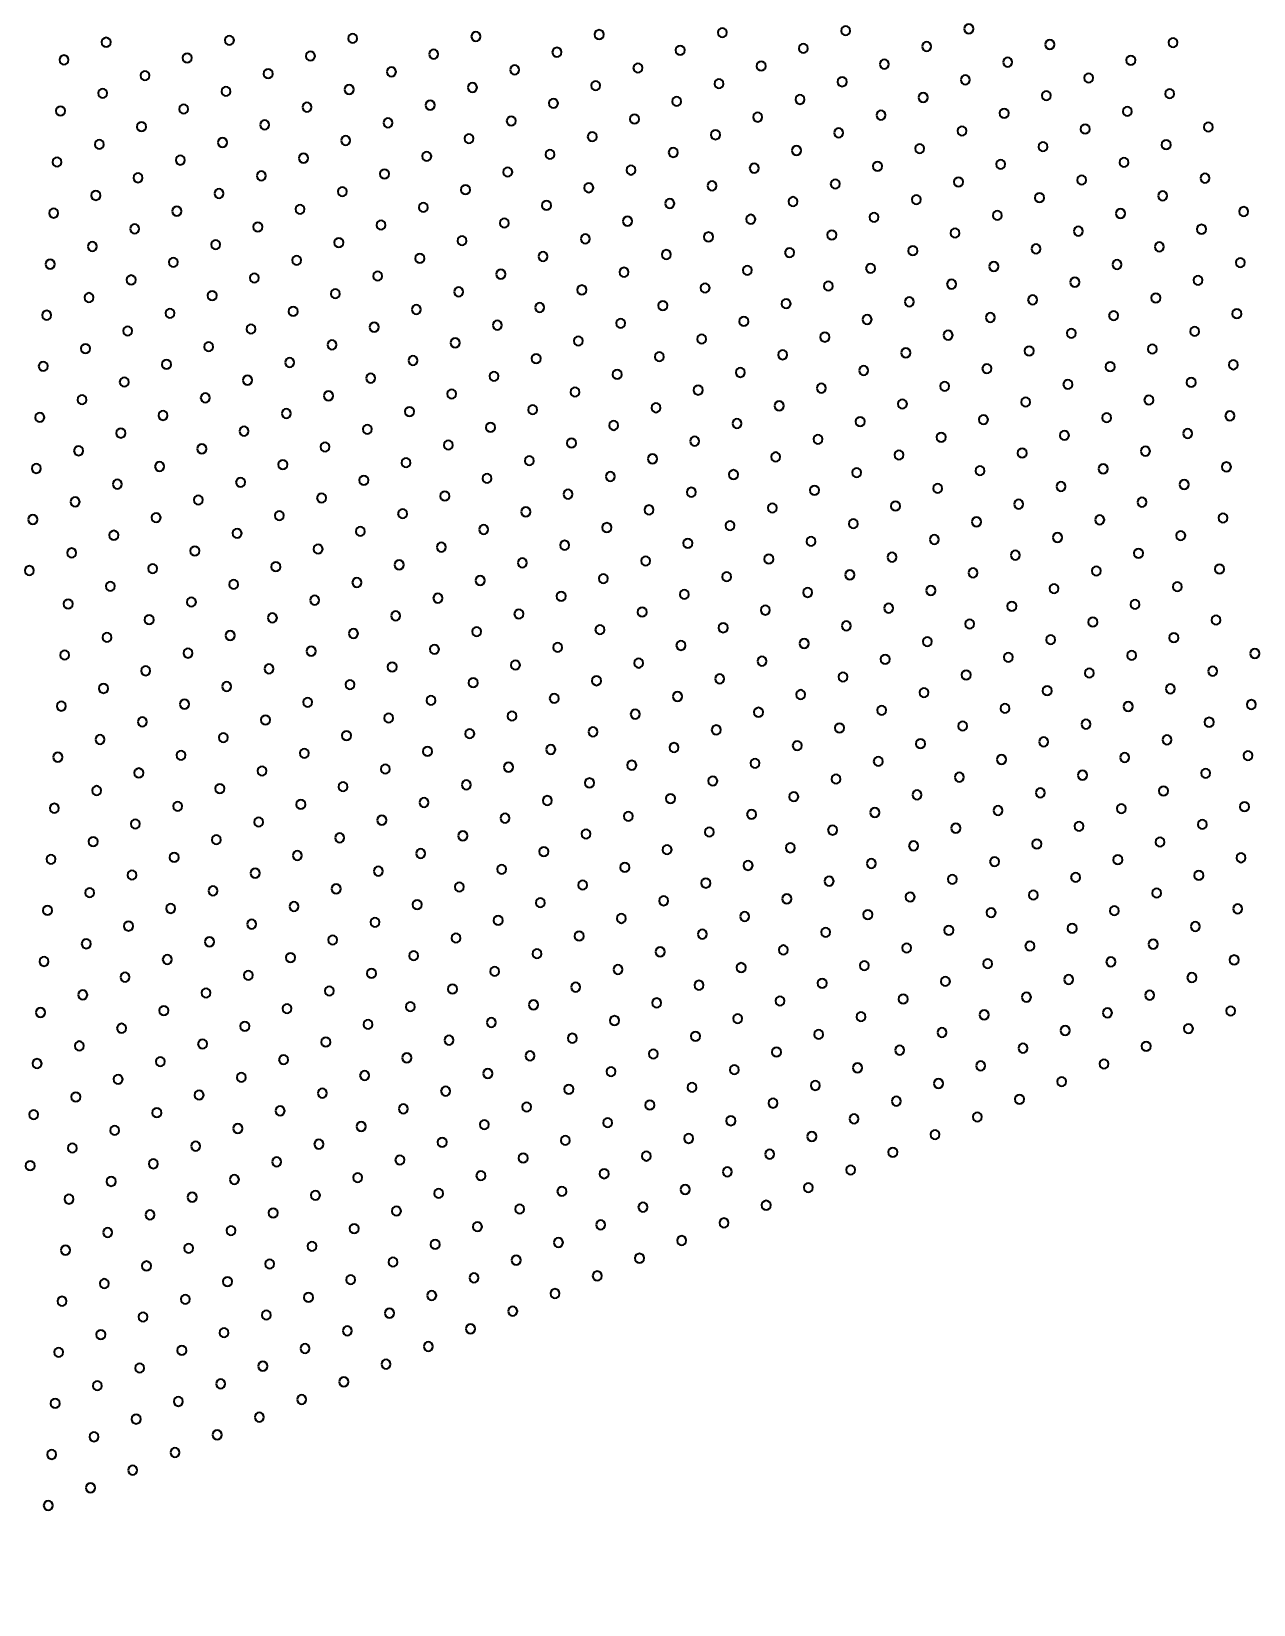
# Model space of a CAD drawing. Header units: millimetres. Extents: x 712803 to 922331, y -1382701 to -1225629.
# Drawn here: x 790280 to 791081, y -1326764 to -1325733 of the extents above; entities that cross this region are included whole.
import ezdxf

# ---------------------------------------------------------------- set-up
doc = ezdxf.new("R2010")
doc.units = ezdxf.units.MM
doc.header["$LTSCALE"] = 10
doc.header["$MEASUREMENT"] = 0
doc.layers.add('I—平顶—分格线', color=8, linetype='Continuous')
doc.layers.add('I—装饰—尺寸标注', color=232, linetype='Continuous')
doc.styles.add('ARIAL', font='arial.ttf')
doc.dimstyles.new('XD30', dxfattribs={"dimscale": 30, "dimtxt": 2.5, "dimasz": 1, "dimexe": 1, "dimexo": 1, "dimgap": 0.8, "dimtad": 1, "dimdec": 0, "dimrnd": 5, "dimdsep": 46, "dimtxsty": 'ARIAL', "dimblk1": 'ARCHTICK', "dimblk2": 'ARCHTICK', "dimsah": 1, "dimcen": -0.9, "dimdle": 1, "dimclrd": 256, "dimclre": 256, "dimclrt": 40, "dimaunit": 1, "dimadec": 0, "dimazin": 0, "dimtfac": 0.35, "dimtdec": 0, "dimtix": 1, "dimtmove": 2, "dimatfit": 3, "dimldrblk": 'ARCHTICK', "dimfxl": 0, "dimtvp": 0.8, "dimtolj": 1, "dimtzin": 0, "dimarcsym": 0})

# ---------------------------------------------------------------- blocks, each defined once
blk = doc.blocks.new('_ArchTick')
at = {"color": 0, "linetype": 'ByBlock', "const_width": 0.15}
blk.add_lwpolyline([(-0.5, -0.5), (0.5, 0.5)], dxfattribs=at)
blk = doc.blocks.new('*D1586')
at = {"layer": 'Defpoints', "color": 0, "ltscale": 50, "transparency": 16777216}
for p in [(712802.6, -1325596.1, 277.1), (794966.1, -1327810.6, 276.8), (794557.8, -1327981.3)]:
    blk.add_point(p, dxfattribs=at)
at = {"layer": 'I—装饰—尺寸标注', "lineweight": -2, "ltscale": 50, "transparency": 16777216}
for p, q in [((781534.8, -1296829.9), (794569.3, -1328009)), ((781408, -1296915.4), (781574.1, -1296846)), ((794673.4, -1327932.9), (794530.1, -1327992.9))]:
    blk.add_line(p, q, dxfattribs=at)
at = {"layer": 'I—装饰—尺寸标注', "lineweight": -2, "ltscale": 50, "transparency": 16777216, "xscale": 30, "yscale": 30, "zscale": 30}
for p, rotation in [((781546.4, -1296857.5), 112.6875065896419), ((794557.8, -1327981.3), 292.6875065896419)]:
    blk.add_blockref('_ArchTick', p, dxfattribs=dict(at, rotation=rotation))
at = {"layer": 'I—装饰—尺寸标注', "color": 40, "ltscale": 50, "transparency": 16777216, "insert": (788109.6, -1312395.4), "char_height": 75, "attachment_point": 5, "rotation": 292.6875, "style": 'ARIAL'}
blk.add_mtext('\\A1;33735', dxfattribs=at)
blk = doc.blocks.new('30-1')
at = {"layer": 'I—平顶—分格线'}
for centre in [(-1070, -55.6), (-1040, -55.6), (-1010, -55.6), (-980, -55.6), (-950, -55.6), (-920, -55.6), (-890, -55.6), (-860, -55.6), (-830, -55.6), (-800, -55.6), (-770, -55.6), (-740, -55.6), (-710, -55.6), (-680, -55.6), (-650, -55.6), (-620, -55.6), (-590, -55.6), (-560, -55.6), (-530, -55.6), (-500, -55.6), (-470, -55.6), (-440, -55.6), (-410, -55.6), (-380, -55.6), (-350, -55.6), (-320, -55.6), (-290, -55.6), (-260, -55.6), (-230, -55.6), (-1055, -85.6), (-1025, -85.6), (-995, -85.6), (-965, -85.6), (-935, -85.6), (-905, -85.6), (-875, -85.6), (-845, -85.6), (-815, -85.6), (-785, -85.6), (-755, -85.6), (-725, -85.6), (-695, -85.6), (-665, -85.6), (-635, -85.6), (-605, -85.6), (-575, -85.6), (-545, -85.6), (-515, -85.6), (-485, -85.6), (-455, -85.6), (-425, -85.6), (-395, -85.6), (-365, -85.6), (-335, -85.6), (-305, -85.6), (-275, -85.6), (-245, -85.6), (-215, -85.6), (-1040, -115.6), (-1010, -115.6), (-980, -115.6), (-950, -115.6), (-920, -115.6), (-890, -115.6), (-860, -115.6), (-830, -115.6), (-800, -115.6), (-770, -115.6), (-740, -115.6), (-710, -115.6), (-680, -115.6), (-650, -115.6), (-620, -115.6), (-590, -115.6), (-560, -115.6), (-530, -115.6), (-500, -115.6), (-470, -115.6), (-440, -115.6), (-410, -115.6), (-380, -115.6), (-350, -115.6), (-320, -115.6), (-290, -115.6), (-260, -115.6), (-230, -115.6), (-200, -115.6), (-1025, -145.6), (-995, -145.6), (-965, -145.6), (-935, -145.6), (-905, -145.6), (-875, -145.6), (-845, -145.6), (-815, -145.6), (-785, -145.6), (-755, -145.6), (-725, -145.6), (-695, -145.6), (-665, -145.6), (-635, -145.6), (-605, -145.6), (-575, -145.6), (-545, -145.6), (-515, -145.6), (-485, -145.6), (-455, -145.6), (-425, -145.6), (-395, -145.6), (-365, -145.6), (-335, -145.6), (-305, -145.6), (-275, -145.6), (-245, -145.6), (-215, -145.6), (-185, -145.6), (-1010, -175.6), (-980, -175.6), (-950, -175.6), (-920, -175.6), (-890, -175.6), (-860, -175.6), (-830, -175.6), (-800, -175.6), (-770, -175.6), (-740, -175.6), (-710, -175.6), (-680, -175.6), (-650, -175.6), (-620, -175.6), (-590, -175.6), (-560, -175.6), (-530, -175.6), (-500, -175.6), (-470, -175.6), (-440, -175.6), (-410, -175.6), (-380, -175.6), (-350, -175.6), (-320, -175.6), (-290, -175.6), (-260, -175.6), (-230, -175.6), (-200, -175.6), (-170, -175.6), (-995, -205.6), (-965, -205.6), (-935, -205.6), (-905, -205.6), (-875, -205.6), (-845, -205.6), (-815, -205.6), (-785, -205.6), (-755, -205.6), (-725, -205.6), (-695, -205.6), (-665, -205.6), (-635, -205.6), (-605, -205.6), (-575, -205.6), (-545, -205.6), (-515, -205.6), (-485, -205.6), (-455, -205.6), (-425, -205.6), (-395, -205.6), (-365, -205.6), (-335, -205.6), (-305, -205.6), (-275, -205.6), (-245, -205.6), (-215, -205.6), (-185, -205.6), (-155, -205.6), (-980, -235.6), (-950, -235.6), (-920, -235.6), (-890, -235.6), (-860, -235.6), (-830, -235.6), (-800, -235.6), (-770, -235.6), (-740, -235.6), (-710, -235.6), (-680, -235.6), (-650, -235.6), (-620, -235.6), (-590, -235.6), (-560, -235.6), (-530, -235.6), (-500, -235.6), (-470, -235.6), (-440, -235.6), (-410, -235.6), (-380, -235.6), (-350, -235.6), (-320, -235.6), (-290, -235.6), (-260, -235.6), (-230, -235.6), (-200, -235.6), (-170, -235.6), (-140, -235.6), (-995, -265.6), (-965, -265.6), (-935, -265.6), (-905, -265.6), (-875, -265.6), (-845, -265.6), (-815, -265.6), (-785, -265.6), (-755, -265.6), (-725, -265.6), (-695, -265.6), (-665, -265.6), (-635, -265.6), (-605, -265.6), (-575, -265.6), (-545, -265.6), (-515, -265.6), (-485, -265.6), (-455, -265.6), (-425, -265.6), (-395, -265.6), (-365, -265.6), (-335, -265.6), (-305, -265.6), (-275, -265.6), (-245, -265.6), (-215, -265.6), (-185, -265.6), (-155, -265.6), (-125, -265.6), (-980, -295.6), (-950, -295.6), (-920, -295.6), (-890, -295.6), (-860, -295.6), (-830, -295.6), (-800, -295.6), (-770, -295.6), (-740, -295.6), (-710, -295.6), (-680, -295.6), (-650, -295.6), (-620, -295.6), (-590, -295.6), (-560, -295.6), (-530, -295.6), (-500, -295.6), (-470, -295.6), (-440, -295.6), (-410, -295.6), (-380, -295.6), (-350, -295.6), (-320, -295.6), (-290, -295.6), (-260, -295.6), (-230, -295.6), (-200, -295.6), (-170, -295.6), (-140, -295.6), (-965, -325.6), (-935, -325.6), (-905, -325.6), (-875, -325.6), (-845, -325.6), (-815, -325.6), (-785, -325.6), (-755, -325.6), (-725, -325.6), (-695, -325.6), (-665, -325.6), (-635, -325.6), (-605, -325.6), (-575, -325.6), (-545, -325.6), (-515, -325.6), (-485, -325.6), (-455, -325.6), (-425, -325.6), (-395, -325.6), (-365, -325.6), (-335, -325.6), (-305, -325.6), (-275, -325.6), (-245, -325.6), (-215, -325.6), (-185, -325.6), (-155, -325.6), (-125, -325.6), (-950, -355.6), (-920, -355.6), (-890, -355.6), (-860, -355.6), (-830, -355.6), (-800, -355.6), (-770, -355.6), (-740, -355.6), (-710, -355.6), (-680, -355.6), (-650, -355.6), (-620, -355.6), (-590, -355.6), (-560, -355.6), (-530, -355.6), (-500, -355.6), (-470, -355.6), (-440, -355.6), (-410, -355.6), (-380, -355.6), (-350, -355.6), (-320, -355.6), (-290, -355.6), (-260, -355.6), (-230, -355.6), (-200, -355.6), (-170, -355.6), (-140, -355.6), (-110, -355.6), (-935, -385.6), (-905, -385.6), (-875, -385.6), (-845, -385.6), (-815, -385.6), (-785, -385.6), (-755, -385.6), (-725, -385.6), (-695, -385.6), (-665, -385.6), (-635, -385.6), (-605, -385.6), (-575, -385.6), (-545, -385.6), (-515, -385.6), (-485, -385.6), (-455, -385.6), (-425, -385.6), (-395, -385.6), (-365, -385.6), (-335, -385.6), (-305, -385.6), (-275, -385.6), (-245, -385.6), (-215, -385.6), (-185, -385.6), (-155, -385.6), (-125, -385.6), (-95, -385.6), (-920, -415.6), (-890, -415.6), (-860, -415.6), (-830, -415.6), (-800, -415.6), (-770, -415.6), (-740, -415.6), (-710, -415.6), (-680, -415.6), (-650, -415.6), (-620, -415.6), (-590, -415.6), (-560, -415.6), (-530, -415.6), (-500, -415.6), (-470, -415.6), (-440, -415.6), (-410, -415.6), (-380, -415.6), (-350, -415.6), (-320, -415.6), (-290, -415.6), (-260, -415.6), (-230, -415.6), (-200, -415.6), (-170, -415.6), (-140, -415.6), (-110, -415.6), (-80, -415.6), (-905, -445.6), (-875, -445.6), (-845, -445.6), (-815, -445.6), (-785, -445.6), (-755, -445.6), (-725, -445.6), (-695, -445.6), (-665, -445.6), (-635, -445.6), (-605, -445.6), (-575, -445.6), (-545, -445.6), (-515, -445.6), (-485, -445.6), (-455, -445.6), (-425, -445.6), (-395, -445.6), (-365, -445.6), (-335, -445.6), (-305, -445.6), (-275, -445.6), (-245, -445.6), (-215, -445.6), (-185, -445.6), (-155, -445.6), (-125, -445.6), (-95, -445.6), (-65, -445.6), (-890, -475.6), (-860, -475.6), (-830, -475.6), (-800, -475.6), (-770, -475.6), (-740, -475.6), (-710, -475.6), (-680, -475.6), (-650, -475.6), (-620, -475.6), (-590, -475.6), (-560, -475.6), (-530, -475.6), (-500, -475.6), (-470, -475.6), (-440, -475.6), (-410, -475.6), (-380, -475.6), (-350, -475.6), (-320, -475.6), (-290, -475.6), (-260, -475.6), (-230, -475.6), (-200, -475.6), (-170, -475.6), (-140, -475.6), (-110, -475.6), (-80, -475.6), (-50, -475.6), (-875, -505.6), (-845, -505.6), (-815, -505.6), (-785, -505.6), (-755, -505.6), (-725, -505.6), (-695, -505.6), (-665, -505.6), (-635, -505.6), (-605, -505.6), (-575, -505.6), (-545, -505.6), (-515, -505.6), (-485, -505.6), (-455, -505.6), (-425, -505.6), (-395, -505.6), (-365, -505.6), (-335, -505.6), (-305, -505.6), (-275, -505.6), (-245, -505.6), (-215, -505.6), (-185, -505.6), (-155, -505.6), (-125, -505.6), (-95, -505.6), (-65, -505.6), (-35, -505.6), (-860, -535.6), (-830, -535.6), (-800, -535.6), (-770, -535.6), (-740, -535.6), (-710, -535.6), (-680, -535.6), (-650, -535.6), (-620, -535.6), (-590, -535.6), (-560, -535.6), (-530, -535.6), (-500, -535.6), (-470, -535.6), (-440, -535.6), (-410, -535.6), (-380, -535.6), (-350, -535.6), (-320, -535.6), (-290, -535.6), (-260, -535.6), (-230, -535.6), (-200, -535.6), (-170, -535.6), (-140, -535.6), (-110, -535.6), (-80, -535.6), (-50, -535.6), (-20, -535.6), (-845, -565.6), (-815, -565.6), (-785, -565.6), (-755, -565.6), (-725, -565.6), (-695, -565.6), (-665, -565.6), (-635, -565.6), (-605, -565.6), (-575, -565.6), (-545, -565.6), (-515, -565.6), (-485, -565.6), (-455, -565.6), (-425, -565.6), (-395, -565.6), (-365, -565.6), (-335, -565.6), (-305, -565.6), (-275, -565.6), (-245, -565.6), (-215, -565.6), (-185, -565.6), (-155, -565.6), (-125, -565.6), (-95, -565.6), (-65, -565.6), (-35, -565.6), (-830, -595.6), (-800, -595.6), (-770, -595.6), (-740, -595.6), (-710, -595.6), (-680, -595.6), (-650, -595.6), (-620, -595.6), (-590, -595.6), (-560, -595.6), (-530, -595.6), (-500, -595.6), (-470, -595.6), (-440, -595.6), (-410, -595.6), (-380, -595.6), (-350, -595.6), (-320, -595.6), (-290, -595.6), (-260, -595.6), (-230, -595.6), (-200, -595.6), (-170, -595.6), (-140, -595.6), (-110, -595.6), (-80, -595.6), (-50, -595.6), (-20, -595.6), (-845, -625.6), (-815, -625.6), (-785, -625.6), (-755, -625.6), (-725, -625.6), (-695, -625.6), (-665, -625.6), (-635, -625.6), (-605, -625.6), (-575, -625.6), (-545, -625.6), (-515, -625.6), (-485, -625.6), (-455, -625.6), (-425, -625.6), (-395, -625.6), (-365, -625.6), (-335, -625.6), (-305, -625.6), (-275, -625.6), (-245, -625.6), (-215, -625.6), (-185, -625.6), (-155, -625.6), (-125, -625.6), (-95, -625.6), (-65, -625.6), (-35, -625.6), (-830, -655.6), (-800, -655.6), (-770, -655.6), (-740, -655.6), (-710, -655.6), (-680, -655.6), (-650, -655.6), (-620, -655.6), (-590, -655.6), (-560, -655.6), (-530, -655.6), (-500, -655.6), (-470, -655.6), (-440, -655.6), (-410, -655.6), (-380, -655.6), (-350, -655.6), (-320, -655.6), (-290, -655.6), (-260, -655.6), (-230, -655.6), (-200, -655.6), (-170, -655.6), (-140, -655.6), (-110, -655.6), (-80, -655.6), (-50, -655.6), (-20, -655.6), (-815, -685.6), (-785, -685.6), (-755, -685.6), (-725, -685.6), (-695, -685.6), (-665, -685.6), (-635, -685.6), (-605, -685.6), (-575, -685.6), (-545, -685.6), (-515, -685.6), (-485, -685.6), (-455, -685.6), (-425, -685.6), (-395, -685.6), (-365, -685.6), (-335, -685.6), (-305, -685.6), (-275, -685.6), (-245, -685.6), (-215, -685.6), (-185, -685.6), (-155, -685.6), (-125, -685.6), (-95, -685.6), (-800, -715.6), (-770, -715.6), (-740, -715.6), (-710, -715.6), (-680, -715.6), (-650, -715.6), (-620, -715.6), (-590, -715.6), (-560, -715.6), (-530, -715.6), (-500, -715.6), (-470, -715.6), (-440, -715.6), (-410, -715.6), (-380, -715.6), (-350, -715.6), (-320, -715.6), (-290, -715.6), (-260, -715.6), (-230, -715.6), (-200, -715.6), (-170, -715.6), (-140, -715.6), (-785, -745.6), (-755, -745.6), (-725, -745.6), (-695, -745.6), (-665, -745.6), (-635, -745.6), (-605, -745.6), (-575, -745.6), (-545, -745.6), (-515, -745.6), (-485, -745.6), (-455, -745.6), (-425, -745.6), (-395, -745.6), (-365, -745.6), (-335, -745.6), (-305, -745.6), (-275, -745.6), (-245, -745.6), (-215, -745.6), (-770, -775.6), (-740, -775.6), (-710, -775.6), (-680, -775.6), (-650, -775.6), (-620, -775.6), (-590, -775.6), (-560, -775.6), (-530, -775.6), (-500, -775.6), (-470, -775.6), (-440, -775.6), (-410, -775.6), (-380, -775.6), (-350, -775.6), (-320, -775.6), (-290, -775.6), (-755, -805.6), (-725, -805.6), (-695, -805.6), (-665, -805.6), (-635, -805.6), (-605, -805.6), (-575, -805.6), (-545, -805.6), (-515, -805.6), (-485, -805.6), (-455, -805.6), (-425, -805.6), (-395, -805.6), (-365, -805.6), (-740, -835.6), (-710, -835.6), (-680, -835.6), (-650, -835.6), (-620, -835.6), (-590, -835.6), (-560, -835.6), (-530, -835.6), (-500, -835.6), (-470, -835.6), (-440, -835.6), (-725, -865.6), (-695, -865.6), (-665, -865.6), (-635, -865.6), (-605, -865.6), (-575, -865.6), (-545, -865.6), (-515, -865.6), (-710, -895.6), (-680, -895.6), (-650, -895.6), (-620, -895.6), (-590, -895.6), (-695, -925.6), (-665, -925.6)]:
    blk.add_circle(centre, 3, dxfattribs=at)

msp = doc.modelspace()

# ---------------------------------------------------------------- block references
at = {"layer": 'I—平顶—分格线', "extrusion": (-0.000109945, -4.5974e-05, -1), "zscale": -0.9999999999999996, "rotation": 157.3057900268911}
msp.add_blockref('30-1', (-791299.6, -1326337.1, -26.2), dxfattribs=at)

# ---------------------------------------------------------------- dimensions: what is measured, and where the dimension line sits
at = {"layer": 'I—装饰—尺寸标注', "color": 6, "ltscale": 50}
dim = msp.add_linear_dim(base=(794557.8, -1327981.3, -277.1), p1=(712802.6, -1325596.1), p2=(794966.1, -1327810.6, -0.3), angle=292.6875, dimstyle='XD30', dxfattribs=at)
dim.commit()
dim.dimension.update_dxf_attribs({"geometry": '*D1586', "text_midpoint": (788109.6, -1312395.4, -277.1)})

doc.saveas('drawing.dxf')
